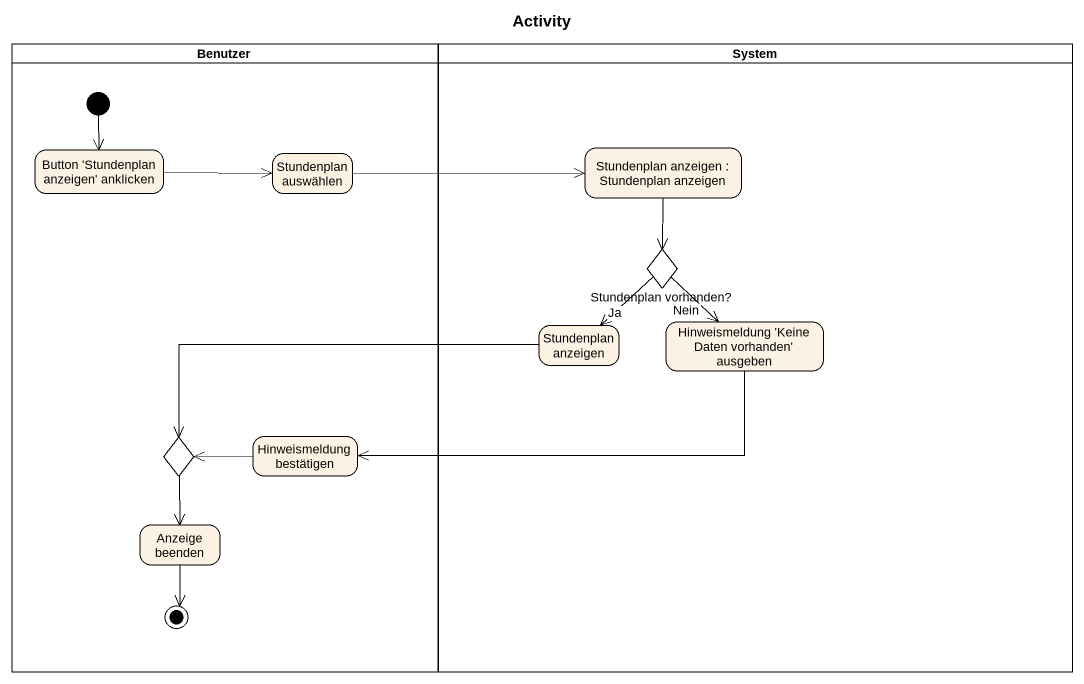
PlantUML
@startuml
title Activity
hide empty description
state Benutzer <<partition>> {
  state "Button 'Stundenplan anzeigen' anklicken" as Button_Stundenplan_anzeigen
  state "Stundenplan auswählen" as Stundenplan_auswählen
  state choice1 <<choice>>
  state "Hinweismeldung bestätigen" as Hinweismeldung_bestätigen
  state "Anzeige beenden" as Anzeige_beenden
  [*] --> Button_Stundenplan_anzeigen
  Anzeige_beenden --> [*]
}
state System <<partition>> {
  state "Stundenplan anzeigen : Stundenplan anzeigen" as Stundenplan_anzeigen
  state "Stundenplan vorhanden?" as Stundenplan_vorhanden <<choice>>
  state "Hinweismeldung 'Keine Daten vorhanden' ausgeben" as Hinweismeldung_Keine_Daten
  state "Stundenplan anzeigen" as Stundenplan_anzeigen_2
}
Button_Stundenplan_anzeigen -right-> Stundenplan_auswählen
Stundenplan_auswählen -right-> Stundenplan_anzeigen
Stundenplan_anzeigen --> Stundenplan_vorhanden
Stundenplan_vorhanden --> Hinweismeldung_Keine_Daten : Nein
Stundenplan_vorhanden --> Stundenplan_anzeigen_2 : Ja
Hinweismeldung_Keine_Daten -left-> Hinweismeldung_bestätigen
Stundenplan_anzeigen_2 -left-> choice1
choice1 --> Anzeige_beenden
Hinweismeldung_bestätigen -left-> choice1
@enduml
